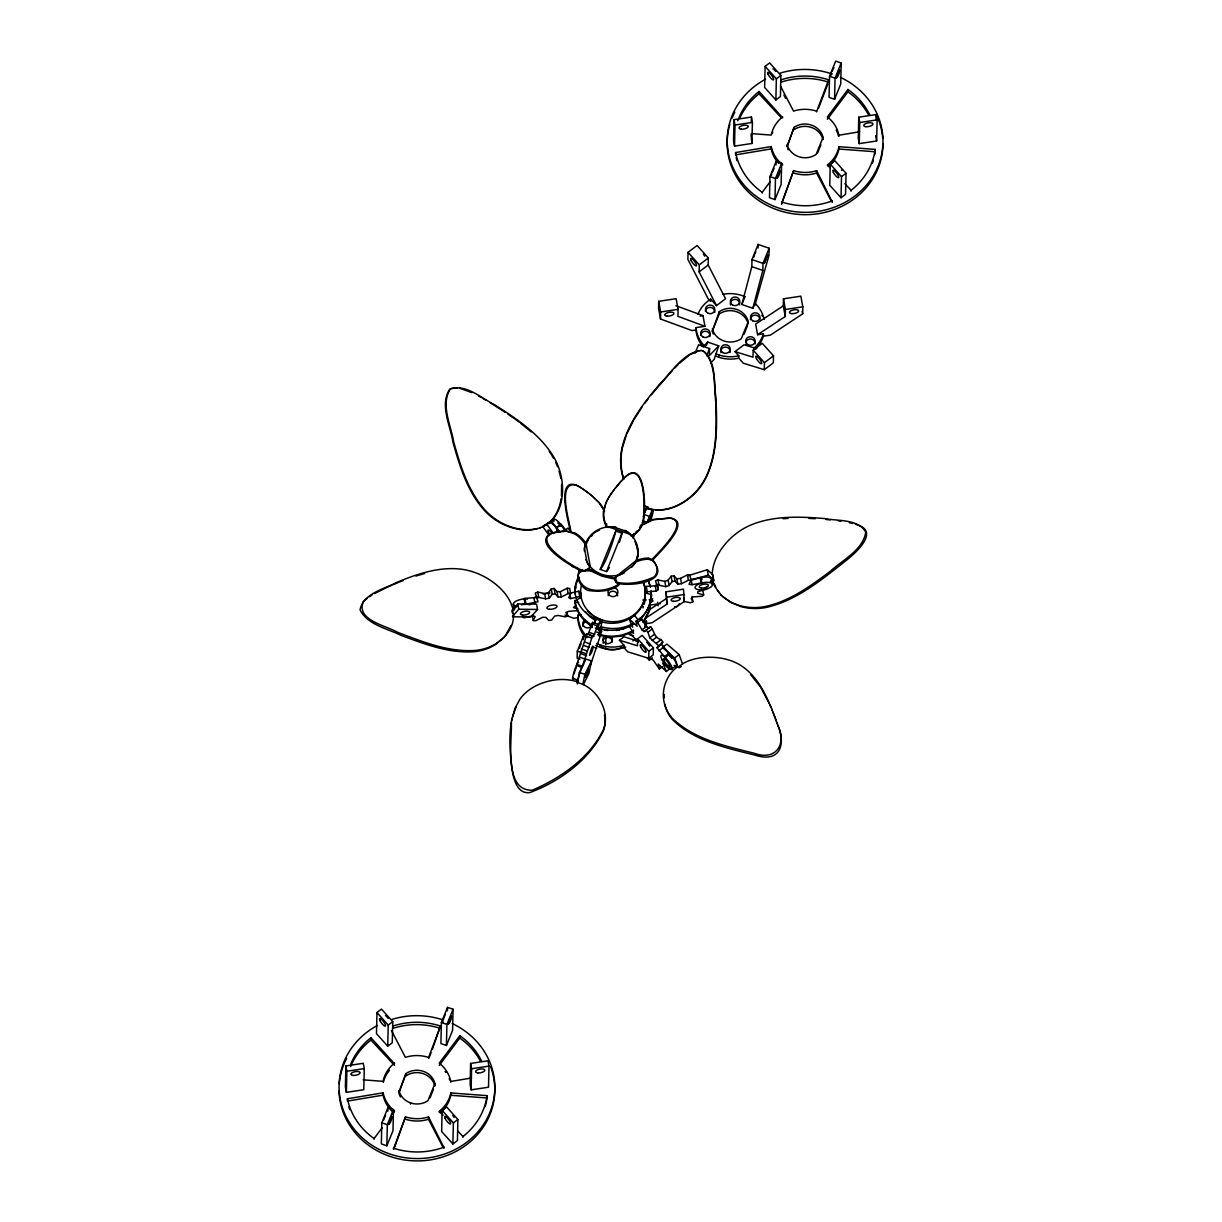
<?xml version="1.0" encoding="UTF-8"?>
<svg xmlns="http://www.w3.org/2000/svg" width="1222" height="1222" viewBox="0 0 1222 1222"><rect width="100%" height="100%" fill="white"/><g stroke="black" fill="none" stroke-linecap="round" stroke-linejoin="round"><path stroke-width="1.5" d="M637.884 554.162L637.915 552.588M664.05 697.854L664.111 694.554M345.872 1065.935L345.398 1087.03L346.376 1092.361L363.774 1089.718L364.263 1068.608L363.27 1063.293L345.872 1065.935L346.865 1071.251L346.376 1092.361M347.415 1100.38L347.445 1098.777L383.112 1092.804A34.43 31.573 1.3 0 0 394.66 1111.103L392.369 1114.143M350.638 1066.623A70.708 64.842 1.3 0 1 370.923 1040.044L370.969 1037.707L394.553 1063.797M374.069 1139.271L374.085 1138.537A70.708 64.842 1.3 0 1 347.445 1098.777M376.972 1012.564L376.483 1033.675L387.741 1046.185L392.277 1042.748L392.751 1021.653L381.493 1009.143L376.972 1012.564L388.214 1025.075L387.741 1046.185M381.814 1122.819L381.34 1143.914L386.855 1145.808L392.995 1130.671L393.469 1109.561L387.97 1107.667L381.814 1122.819L387.328 1124.714L386.855 1145.808M393.53 1112.555A34.43 31.573 1.3 0 1 383.066 1095.141L383.112 1092.804M387.878 1111.18L387.97 1107.667M393.408 1149.215L405.505 1116.862A34.43 31.573 1.3 0 0 428.51 1116.908L444.197 1148.084M398.983 1091.872L405.964 1073.573A18.376 16.864 1.3 0 1 434.91 1083.547L434.849 1085.747M400.449 1096.944A18.376 16.864 1.3 0 1 398.952 1093.048L405.964 1073.573M394.049 1148.802L405.505 1116.862M410.531 1104.077L410.546 1102.901M428.387 1058.13L440.47 1026.052A70.708 64.842 1.3 0 0 392.659 1026.144M443.296 1147.733L428.464 1119.245L428.51 1116.908M432.374 1049.301L440.47 1026.052M439.309 1112.662L439.34 1111.195A34.43 31.573 1.3 0 0 450.811 1092.942L487.089 1095.645L487.059 1096.516M441.386 1022.478L440.913 1043.588L446.427 1045.482L452.583 1030.345L453.057 1009.235L447.542 1007.34L441.386 1022.478L446.901 1024.387L446.427 1045.482M442.12 1110.401L441.646 1131.496L452.888 1144.006L457.425 1140.584L457.899 1119.474L446.656 1106.979L442.12 1110.401L453.377 1122.911L452.888 1144.006M447.466 1010.854L447.542 1007.34M450.781 1082.188L450.796 1081.455A34.43 31.573 1.3 0 0 439.248 1063.155L459.823 1035.706A70.708 64.842 1.3 0 1 481.728 1061.338M440.363 1112.662A34.43 31.573 1.3 0 0 450.765 1095.279L450.811 1092.942M439.202 1065.508L459.762 1038.058L459.823 1035.706M462.924 1137.285L462.939 1136.552A70.708 64.842 1.3 0 0 487.089 1095.645M470.607 1063.43L470.134 1084.54L471.112 1089.856L488.51 1087.213L488.983 1066.119L488.006 1060.788L470.607 1063.43L471.585 1068.746L471.112 1089.856M587.583 637.456L583.444 636.036L577.303 651.189L577.135 658.215L579.9 659.162M581.458 614.727L578.021 615.246L577.975 617.599L573.714 618.24L564.961 615.017M583.368 639.549L583.444 636.036M601.866 629.315L599.422 635.425L609.473 637.273L622.487 635.975L633.607 631.194M600.934 647.568L600.995 645.231M601.499 628.795L601.102 632.385M587.461 610.954L594.014 616.514L601.698 620.058L601.621 623.342L599.422 622.563M605.638 648.867L605.669 647.767M605.745 644.468L605.913 636.769M619.447 640.221L623.999 645.277L623.953 647.629L627.696 651.784L648.699 658.307L653.235 654.885L653.388 647.859L642.146 635.348L637.609 638.77L637.456 645.796L619.447 640.221L623.984 636.784L638.388 641.26M642.787 621.845L646.301 621.311L646.255 623.648L652.044 622.777L684.32 601.514L683.495 589.157L666.097 591.799L666.922 604.157L645.415 618.332M651.143 519.029L649.432 518.235M648.699 658.307L648.851 651.28L637.609 638.77M704.941 326.289L677.92 316.361L678.088 309.334L676.117 298.687L658.719 301.33L658.566 308.356L660.522 319.003L692.049 330.582L695.929 329.986L695.99 327.649L704.941 326.289L702.986 315.643L675.965 305.714M660.522 319.003L660.69 311.977L658.719 301.33M666.922 604.157L666.097 591.799M697.915 314.329A34.43 31.573 1.3 0 1 707.905 301.116L710.685 299.161L716.489 305.607L725.547 298.748L708.195 265.021L708.348 257.995L697.105 245.485L688.032 252.328L687.879 259.37L708.134 298.718L710.639 301.498M716.489 305.607L699.121 271.88L699.29 264.838L688.032 252.328M695.119 353.189L698.541 344.772L709.57 348.575L709.402 355.602L718.75 345.872L707.721 342.068L703.047 346.941A34.43 31.573 1.3 0 1 696.403 333.194L695.929 329.986M710.639 301.208L710.685 299.161M713.312 334.034A18.376 16.864 1.3 0 1 712.289 331.101L719.3 311.641A18.376 16.864 1.3 0 1 748.231 321.6L748.185 323.952A18.376 16.864 1.3 0 0 719.239 313.978L719.3 311.641M710.532 363.178L714.152 359.39L718.75 345.872M756.693 348.667L744.091 344.757L735.033 351.615L753.027 357.191L753.195 350.164L762.253 343.321L773.495 355.816L773.343 362.858L764.285 369.701L743.282 363.178L738.745 358.153A34.43 31.573 1.3 0 1 718.78 357.252L718.842 354.915L715.588 353.677M734.025 119.695L733.536 140.805L734.529 146.121L751.927 143.478L752.401 122.383L751.423 117.052L734.025 119.695L735.002 125.026L734.529 146.121M782.798 164.863A34.43 31.573 1.3 0 1 771.265 146.564L735.598 152.536L735.537 154.889L771.204 148.901A34.43 31.573 1.3 0 0 778.643 163.412M738.745 358.153L738.806 355.801L735.033 351.615M751.026 134.649L751.927 143.478M751.301 122.337L751.423 117.052M764.132 319.507A34.43 31.573 1.3 0 0 754.921 303.209L752.859 308.295L741.83 304.492L751.805 266.625L751.973 259.583L758.114 244.446L769.142 248.234L768.989 255.276L754.86 305.561M739.982 117.602A70.708 64.842 1.3 0 1 759.061 93.819L759.106 91.467L782.691 117.862M758.037 247.959L758.114 244.446M762.223 193.045L762.238 192.312A70.708 64.842 1.3 0 1 735.598 152.536M765.109 66.324L764.636 87.434L775.878 99.944L780.415 96.523L780.889 75.413L769.646 62.902L765.109 66.324L776.352 78.834L775.878 99.944M752.859 308.295L762.833 270.413L763.002 263.387L769.142 248.234M763.383 336.172L763.429 333.835L757.594 334.721L755.639 324.074L783.302 305.851L783.455 298.825L800.853 296.182L802.823 306.829L802.655 313.871L770.395 335.118L763.383 336.172A34.43 31.573 1.3 0 1 755.333 349.217M764.285 369.701L764.437 362.674L753.195 350.164M769.952 176.579L769.478 197.689L774.992 199.583L781.133 184.43L781.622 163.336L776.107 161.426L769.952 176.579L775.466 178.473L774.992 199.583M771.204 148.901L771.265 146.564M776.031 164.955L776.107 161.426M781.545 203.432L793.643 170.622A34.43 31.573 1.3 0 0 816.663 170.668L832.335 202.287M787.121 146.075L794.101 127.348A18.376 16.864 1.3 0 1 823.048 137.322L823.032 138.055M757.594 334.721L785.257 316.498L785.425 309.471L783.455 298.825M787.09 146.808L794.101 127.348M781.53 204.303L793.643 170.622M816.525 111.889L828.623 79.827A70.708 64.842 1.3 0 0 780.797 79.904M831.434 201.493L816.602 173.02L816.663 170.668M823.017 138.483L822.986 139.659A18.376 16.864 1.3 0 0 794.04 129.685M828.623 79.827L828.562 82.164A70.708 64.842 1.3 0 0 780.751 82.256M827.462 165.688L827.493 164.955A34.43 31.573 1.3 0 0 838.964 146.701L875.227 149.405L875.166 151.757A70.708 64.842 1.3 0 1 874.692 154.644M829.539 76.253L829.051 97.348L834.565 99.257L840.721 84.104L841.194 62.994L835.68 61.1L829.539 76.253L835.054 78.147L834.565 99.257M830.257 164.16L829.784 185.27L841.026 197.765L845.563 194.344L846.036 173.249L834.794 160.739L830.257 164.16L841.515 176.671L841.026 197.765M838.918 136.253L838.934 135.23A34.43 31.573 1.3 0 0 827.401 116.915L847.961 89.481A70.708 64.842 1.3 0 1 869.865 115.112M828.516 166.421A34.43 31.573 1.3 0 0 838.903 149.038L838.964 146.701M827.34 119.267L847.915 91.818L847.961 89.481M851.062 191.197L851.077 190.311A70.708 64.842 1.3 0 0 875.227 149.405M858.745 117.19L858.272 138.3L859.249 143.616L876.648 140.988L877.136 119.878L876.143 114.562L858.745 117.19L859.738 122.521L859.249 143.616M876.037 119.832L876.143 114.562M580.618 592.242L581.015 597.864M645.124 600.873L645.094 597.879M637.853 554.88L637.899 553.291M713.236 575.409L712.197 574.477C712.625 561.02 720.155 548.831 729.412 539.498A62.719 55.143 -48.7 0 1 738.775 531.692A61.971 54.486 -48.7 0 1 749.957 525.384C773.511 515.333 799.83 516.601 824.804 518.571C838.17 521.244 857.981 518.693 865.772 532.166C862.747 550.389 842.661 559.813 830.135 571.422C810.354 586.163 789.549 601.423 764.941 606.57A62.001 54.516 -48.7 0 1 756.189 607.548A62.704 55.127 -48.7 0 1 739.753 605.638L732.421 602.95L723.088 597.069M513.622 615.537L512.522 616.789L530.928 616.973L537.543 609.457L536.565 604.142L517.792 603.943L512.278 610.206C516.005 620.043 510.277 631.163 503.052 638.388M637.869 554.009L637.731 556.316M645.17 598.337L644.926 600.582L644.804 598.215M561.494 495.888L561.616 484.386M637.823 554.712L637.059 560.318M640.282 619.08C647.813 611.871 652.059 601.255 651.036 590.822M442.761 1022.279L442.944 1021.149M574.783 593.632L574.783 590.455A38.233 35.071 1.3 0 1 577.227 579.503C579.61 576.753 576.585 572.706 580.328 570.75M511.361 722.339C512.171 740.547 503.357 791.199 532.303 790.206C561.127 777.803 590.776 757.365 604.096 728.052A61.971 44.099 11.3 0 0 605.409 718.857A62.719 44.634 11.3 0 0 604.187 709.997C600.567 697.227 590.211 685.42 577.349 682.563L577.655 681.922C564.32 677.523 549.426 679.371 536.87 685.343A62.704 44.618 11.3 0 0 524.666 693.714A62.001 44.129 11.3 0 0 519.992 699.076L514.981 708.363L511.575 720.751M632.706 627.268L629.009 618.775L634.508 615.384L637.976 619.707M637.67 556.163L636.906 560.165M707.996 356.167L707.859 355.22L707.141 356.259M591.845 627.604L592.578 622.38L598.093 624.274L597.359 629.513L598.047 628.994C602.568 606.158 603.408 633.76 596.947 628.627M603.439 511.667L605.807 503.556M603.805 511.102L605.119 505.419M651.54 596.351L651.784 594.824L645.766 592.976L644.788 587.66L646.255 586.423L655.221 585.796L657.268 584.253M561.127 498.637C559.707 508.169 555.475 517.7 547.7 523.703A30.84 29.71 66.4 0 1 542.828 526.651L549.304 535.542M511.987 718.719C508.489 735.827 509.91 753.485 512.323 770.624C513.698 779.865 517.67 794.208 529.691 792.604C559.783 781.561 589.829 759.626 603.699 730.084A61.971 44.099 11.3 0 0 605.012 720.888A62.719 44.634 11.3 0 0 604.447 714.946M592.639 635.501L581.962 667.441L576.448 665.532L587.125 633.607L593.587 636.494L598.093 624.274M633.072 537.543L633.638 534.518M577.258 683.953L579.365 672.436L585.964 659.07L591.479 660.965L589.05 673.123L583.398 684.595M582.863 684.457L584.88 674.33L591.479 660.965M644.681 602.064L644.162 604.264M574.126 673.826L574.92 670.939M648.699 521.107L651.738 513.591L649.554 521.259M831.021 75.26L831.525 73.274M600.705 629.574L598.856 635.852L600.934 633.332L598.184 632.37M585.674 544.218L585.918 543.148A28.274 14.374 65 0 0 575.165 533.082L564.488 530.608L552.68 533.082M771.51 175.25L771.708 174.471M636.204 560.486L636.204 560.486A28.274 9.333 -31.7 0 1 648.164 558.225M635.959 561.463L636.173 560.547L616.423 576.265M594.885 623.128L596.214 618.286L601.728 620.18M575.669 588.683L576.142 587.064M753.76 257.307L754.631 254.65M512.385 717.207L516.005 707.156M443.265 1019.958L444.136 1017.315M587.125 633.607L588.072 634.6L592.578 622.38M579.243 648.408L579.824 646.621M383.815 1119.841L384.243 1118.497M597.65 634.661L600.399 635.608L590.012 666.341M772.228 172.714L772.839 171.019M644.865 511.881L646.698 506.58L648.515 508.413A30.84 30.565 -67 0 1 646.805 507.772M575.226 670.068L576.127 667.838M832.121 71.502L832.717 69.96M593.8 623.663L596.214 618.286M647.385 521.687L649.554 516.417L644.727 514.752M642.069 524.986C645.873 515.608 646.392 457.334 624.916 477.405M642.436 524.406C646.835 512.828 646.056 452.4 622.563 479.772M643.459 606.418L642.909 607.823M626.183 435.536L622.395 447.832A61.971 61.436 -67 0 0 621.005 460.801A62.719 62.185 -67 0 0 622.151 472.96L623.77 479.36M384.548 1117.641L385.602 1115.228M429.029 1057.992L431.03 1052.784M818.511 108.284L827.89 83.906M511.04 625.496L505.144 636.036M580.114 645.812L581.03 643.734M609.381 567.42A26.853 3.529 -71 0 1 606.448 571.56L600.231 569.421L615.796 531.066L622.013 533.22A26.853 3.529 -71 0 1 619.432 542.293M606.448 571.56L622.013 533.22M387.328 1124.714L393.469 1109.561M706.347 345.459L707.721 342.068M712.289 331.101L719.239 313.978M775.466 178.473L781.622 163.336M706.835 355.297L709.57 348.575M574.92 591.998L575.073 593.189A36.553 33.529 1.3 0 0 584.223 611.26C588.79 615.445 596.168 620.852 601.698 619.814M446.901 1024.387L453.057 1009.235M741.83 304.492L744.992 296.686M835.054 78.147L841.194 62.994M434.91 1083.547L427.96 1100.671A18.376 16.864 1.3 0 1 399.014 1090.696M429.991 1097.875L433.459 1089.321M748.231 321.6L741.28 338.723A18.376 16.864 1.3 0 1 712.35 328.749M823.048 137.322L816.097 154.446A18.376 16.864 1.3 0 1 787.151 144.471M744.015 334.217L747.497 325.663M817.426 153.361L820.909 144.792M772.991 170.652L774.137 168.346M755.074 253.473L755.822 251.9M605.44 504.121L606.586 501.707M444.579 1016.2L445.45 1014.428M626.764 434.009L633.47 420.444L641.871 407.323M606.234 502.288L608.449 498.072M566.993 612.344L567.65 615.903L565.114 616.866L558.317 615.445L554.635 616.087L551.657 620.043L548.754 620.486L545.944 617.4L542.66 617.232L535.755 620.73L533.25 620.532L535.175 616.621L533.174 615.674L524.177 617.782L522.756 616.988M537.023 596.428L533.938 597.711L524.971 598.337L524.192 598.979L525.17 604.294L538.016 601.743L535.267 593.067L537.802 592.105L544.6 593.525L548.281 592.884L551.259 588.928L554.162 588.485L556.988 591.57L560.256 591.738L567.176 588.24L569.666 588.439L570.643 593.77L568.734 597.68L570.72 598.612L579.717 596.504L581.153 597.298L574.997 600.995L575.18 602.461L578.648 602.4M618.576 585.307C610.557 591.677 597.925 591.937 587.981 590.44C581.871 587.95 574.401 577.67 579.946 572.003M618.958 584.07C607.471 591.922 582.298 595.251 578.464 576.708M833.175 68.967L834 67.745M607.12 500.455L609.503 496.3M585.918 543.148L590.363 567.207A28.274 14.374 65 0 1 582.023 570.292C573.668 566.932 535.939 544.325 549.915 534.045M662.782 641.993L661.514 644.3L669.793 654.121L665.257 657.543L656.978 647.721L662.782 641.993L661.178 639.595C654.274 638.205 654.305 631.01 650.639 626.718L648.683 628.139L646.545 626.443L640.527 617.843L635.99 621.265L637.09 626.214L629.009 618.775M363.087 602.064C356.213 620.226 386.137 625.588 397.547 632.293C422.644 641.764 448.81 652.563 476.183 650.364A61.971 51.049 41.3 0 0 487.288 647.828A62.719 51.675 41.3 0 0 496.575 643.307L501.845 639.35M609.136 496.88L611.779 492.833M610.252 495.124L612.97 491.152M612.619 491.733L614.208 489.503M762.238 192.312L770.227 181.635M374.085 1138.537L382.089 1127.875M644.926 403.077L648.057 398.907M536.259 598.398L538.78 597.436L545.577 598.841L549.258 598.2L552.237 594.243L555.139 593.816L557.965 596.886L561.234 597.054L568.154 593.556L570.643 593.77M645.766 592.976L647.248 591.738L656.214 591.127L658.261 589.569L655.511 580.893L658.047 579.931L664.844 581.351L668.144 580.175L671.122 576.219L674.025 575.776L676.851 578.861L677.828 584.177L681.509 583.704L688.429 580.206L690.919 580.419L708.286 575.058L713.541 579.686L712.64 579.976L714.687 586.346L721.56 595.603M656.504 586.224L659.025 585.246L665.822 586.667L669.137 585.506L672.115 581.55L675.018 581.107L677.828 584.177M679.31 603.821L677.324 606.463L674.422 606.891M643.505 621.219L649.524 609.793L650.959 597.558M643.475 622.395L649.493 610.969L650.868 597.848M613.856 490.083L615.476 487.883M615.109 488.464L620.501 481.865M651.265 394.813L672.512 370.281M616.377 486.891L621.723 480.49M504.167 637.136L495.475 644.559A62.719 51.675 41.3 0 1 486.188 649.065A61.971 51.049 41.3 0 1 475.083 651.616C449.299 653.785 424.492 644.055 400.77 635.241C386.855 628.398 367.623 624.824 360.062 609.931C362.98 593.602 383.784 589.294 396.493 582.482C416.885 574.05 438.835 566.489 461.198 569.177A62.001 51.08 41.3 0 1 469.89 570.918A62.704 51.645 41.3 0 1 486.219 577.731C498.484 584.941 510.078 595.817 513.164 610.221L512.064 611.474A30.84 25.402 41.3 0 1 512.278 612.802M513.255 615.537L518.77 609.274L537.543 609.457M621.356 481.071L624.121 477.97M674.513 368.173L678.454 364.248M450.338 389.024C440.302 404.681 450.964 425.042 453.637 441.707C460.388 465.888 468.041 491.107 485.149 510.185A61.971 59.71 66.4 0 0 494.895 518.724A62.719 60.443 66.4 0 0 505.373 524.712C515.333 529.141 526.697 531.158 537.405 528.546M363.362 601.667L367.058 598.383M575.088 605.975L573.408 607.548L577.914 608.938M679.417 363.301L690.201 354.441L699.244 350.577M547.7 523.703C560.058 515.058 563.479 498.332 562.334 484.08A62.704 60.413 66.4 0 0 558.271 466.437A62.001 59.741 66.4 0 0 554.284 457.96C540.536 434.574 517.212 419.207 494.864 404.894C481.178 398.25 465.719 383.143 449.604 389.344C439.584 405.001 450.246 425.363 452.919 442.013C459.671 466.208 467.308 491.412 484.431 510.49A61.971 59.71 66.4 0 0 494.177 519.029A62.719 60.443 66.4 0 0 504.655 525.032C515.791 529.951 528.927 532.028 540.552 527.598M702.681 589.707L703.673 595.022L702.192 596.26L693.225 596.886L691.178 598.429L692.935 601.789L690.415 602.752L683.602 601.331M640.359 525.414L651.876 519.61L670.175 518.143M651.387 560.165C657.024 553.551 692.171 520.908 669.137 517.975M652.456 560.409C672.68 582.344 630.308 586.682 617.11 583.276A28.075 9.257 -31.7 0 1 616.713 576.402L618.592 575.547A21.492 7.088 -31.7 0 0 621.799 573.928L633.286 565.236A22.561 7.439 -31.7 0 0 635.791 561.983A28.075 9.257 -31.7 0 1 648.821 559.34L652.456 560.409C658.032 553.535 693.057 521.489 670.298 518.052M776.352 78.834L780.889 75.413M699.29 264.838L708.348 257.995M699.121 271.88L708.195 265.021M841.515 176.671L846.036 173.249M542.828 526.651L551.443 521.03L559.157 531.585M543.316 526.025L551.443 521.03M553.703 520.083L549.182 523.505A8.829 2.291 52.9 0 1 550.48 522.695M764.437 362.674L773.495 355.816M561.249 524.421L556.209 527.843L561.249 524.421L565.878 530.195M563.418 531.494L567.94 528.072L571.331 532.257M629.972 618.806L634.508 615.384M635.99 621.265L637.624 622.487L642.161 619.065M637.624 622.487L642.008 629.88L646.545 626.443M642.008 629.88L644.147 631.56L650.639 626.718M658.246 645.415L649.768 637.823L647.981 632.217L652.502 628.795M649.768 637.823L654.305 634.401M652.151 640.542L656.672 637.12M656.642 643.016L661.178 639.595M648.851 651.28L653.388 647.859M656.978 647.721L661.514 644.3M658.948 650.761L663.485 647.324M647.385 658.016L649.264 660.094L652.288 657.818M664.783 656.474L669.305 653.052M649.264 660.094L651.219 658.658L653.358 660.354L659.376 668.969L662.4 666.693M674.62 657.986L679.157 654.564L666.891 644.055L662.37 647.492L674.62 657.986L677.981 667.304L682.518 663.882L679.157 654.564M670.298 666.357L668.312 668.052L662.66 662.966L666.357 671.458L670.893 668.022M672.146 668.694L676.667 665.272M388.214 1025.075L392.751 1021.653M453.377 1122.911L457.899 1119.474M644.147 631.56L646.102 630.14L647.981 632.217M649.035 609.961L665.944 598.841M369.35 596.748L371.9 595.114M633.76 624.167C622.915 630.949 608.846 632.202 596.978 627.451M633.638 630.033C623.571 636.326 610.74 637.869 599.437 634.249M650.028 602.797L653.098 600.949L651.463 599.865M374.68 593.48L386.671 587.507M676.851 578.861L680.517 578.388L687.436 574.89L689.941 575.088L690.919 580.419L688.994 584.33L692.064 584.666L701.81 582.986L700.817 577.655L691.072 579.35L692.064 584.666M575.898 679.524L578.174 680.715M550.786 533.663C531.585 543.271 572.583 567.115 580.985 570.827M387.863 586.972L391.559 585.353M392.842 584.803L398.021 582.65M539.834 527.904L543.546 526.346M615.72 575.944L615.827 575.913A28.274 9.333 -31.7 0 0 616.484 582.161C628.673 585.063 642.726 582.161 654.06 576.967C660.094 571.804 656.183 559.004 648.195 558.21M549.732 534.151L552.695 532.929M399.334 582.115L403.367 580.511M603.485 511.682A28.274 24.409 32.1 0 0 606.769 527.415L608.357 526.835L630.644 534.518L631.682 535.984A28.274 24.409 32.1 0 0 642.039 524.971M550.664 533.77L554.803 532.273M624.045 628.612L622.548 629.131M688.383 575.638L707.294 569.742L712.563 574.371L713.541 579.686M710.089 582.023L713.694 580.893A30.84 27.113 -48.7 0 1 713.251 576.112M415.923 576.036L424.614 573.515M451.162 388.443L457.303 387.832M554.864 532.471L566.046 531.173L574.096 533.525M569.742 593.296L578.739 591.188L580.16 591.983L581.153 597.298M649.188 599.697L652.792 598.841M650.18 605.012L660.43 603.683M619.478 629.956L616.331 630.491M838.934 135.23L859.585 131.762M450.796 1081.455L471.448 1078.003M347.399 1101.114L383.066 1095.141M735.002 125.026L752.401 122.383M859.738 122.521L877.136 119.878M660.69 311.977L678.088 309.334M700.069 316.086L702.986 315.643M785.425 309.471L802.823 306.829M543.103 594.045L550.068 592.991M667.075 597.13L684.473 594.488M346.865 1071.251L364.263 1068.608M471.585 1068.746L488.983 1066.119M783.195 518.739L788.053 518.403M577.96 610.649L568.994 611.26L565.893 612.543L567.65 615.903M701.184 350.531C683.235 352.73 672.65 371.228 660.644 382.96C644.437 402.13 627.879 422.705 622.044 447.695A61.971 61.436 -67 0 0 620.639 460.648M642.803 600.017L646.27 599.956M668.938 518.097L652.915 519.793L641.397 525.582A28.075 17.566 -80.5 0 0 639.534 527.446M512.278 610.206L513.164 610.221M666.357 671.458L658.276 664.02L659.376 668.969M655.313 509.788C667.609 510.796 679.631 505.572 689.101 498.026A62.704 62.154 -67 0 0 701.428 484.752A62.001 61.467 -67 0 0 706.148 476.672C716.993 453.423 716.688 427.043 715.771 401.946C713.694 385.297 716.428 364.813 704.284 351.569M808.964 518.388L815.242 518.708M751.286 133.595L771.235 135.092A34.43 31.573 1.3 0 1 782.706 116.838M838.903 149.038L875.166 151.757M363.148 1079.836L383.097 1081.317A34.43 31.573 1.3 0 1 394.569 1063.064M450.765 1095.279L487.028 1097.982A70.708 64.842 1.3 0 1 485.165 1106.643M825.843 519.487L830.196 519.9M615.399 578.25L602.202 575.363L590.913 569.956M608.021 630.567L604.111 629.91M838.445 520.832L841.011 521.214M651.677 509.238C665.135 512.232 679.004 506.488 689.468 498.179A62.704 62.154 -67 0 0 701.779 484.905A62.001 61.467 -67 0 0 706.499 476.809C717.986 452.033 717.054 423.897 715.893 397.226C713.465 382.028 716.764 360.719 702.635 350.76M700.832 350.378L702.986 350.913M849.366 522.711L852.544 523.474M459.808 388.26L471.768 392.613M648.149 508.26L652.029 509.391M703.673 595.022L697.64 593.174L697.884 591.662L706.622 589.157L706.316 587.293M718.78 357.252L715.527 356.014M751.973 259.583L763.002 263.387M751.805 266.625L762.833 270.413M643.933 505.633L648.47 507.329M647.767 508.566L648.806 508.917M649.493 509.162L653.281 510.46M643.016 520.801L645.766 521.748L644.895 523.337L642.13 522.39M595.725 618.531L601.239 620.425M591.692 623.968L597.207 625.878M596.748 627.298L599.513 628.261M595.282 628.047L599.544 629.559M596.718 632.125L599.467 633.072M589.218 632.4L594.732 634.31M589.447 635.073L593.587 636.494M586.102 636.127L591.616 638.037M585.002 642.176L590.516 644.07M593.953 647.263L596.703 648.21M583.704 645.46L589.203 647.355M581.321 648.974L586.835 650.868M580.435 651.738L585.934 653.648M577.303 651.189L581.443 652.609M581 653.77L586.514 655.679M579.885 657.268L585.399 659.177M576.723 664.356L582.237 666.25M579.365 672.436L584.88 674.33M572.568 678.332L578.082 680.226M575.455 484.859C556.896 482.018 569.483 521.366 570.75 530.806M855.461 524.314C881.047 530.608 855.797 552.909 845.807 560.761C821.642 579.778 796.698 600.628 765.995 607.502A62.001 54.516 -48.7 0 1 757.243 608.48A62.704 55.127 -48.7 0 1 740.807 606.555L730.114 602.156L720.506 594.671M631.01 632.232L633.668 633.302L629.269 626.321M744.794 296.61L741.739 295.449A34.43 31.573 1.3 0 0 722.996 294.303M575.913 484.935L579.06 486.616M577.807 485.944C555.063 474.701 568.551 523.535 570.796 532.212M478.734 396.127L481.193 397.501M595.588 620.761L589.737 616.621L585.338 611.657M482.43 398.173L486.234 400.373M592.044 625.084C582.97 619.997 576.112 610.756 574.875 600.323M592.013 626.26C582.955 621.173 576.081 611.932 574.844 601.499M578.388 486.203L580.358 487.379M490.144 402.725L505.175 412.318M579.671 486.967L581.703 488.22M591.494 571.239L602.186 576.234L614.376 579.014A28.075 7.607 16.9 0 1 616.636 580.908M581.015 487.807L583.077 489.136M507.985 414.197L513.591 418.092M582.39 488.724L584.483 490.114M583.795 489.686L585.903 491.137M514.981 419.085L519.151 422.14M585.231 490.709L587.37 492.206M586.682 491.794L588.836 493.321M520.526 423.194L531.219 431.916M588.164 492.909L590.333 494.482M589.646 494.055L591.815 495.674M591.127 495.261L593.296 496.911M682.518 663.882C692.996 657.451 707.935 656.107 720.598 658.093A62.719 46.375 -19.8 0 1 731.153 660.797A61.971 45.825 -19.8 0 1 740.99 665.562C755.746 675.124 764.529 691.224 770.883 707.141M677.981 667.304L677.4 666.8C667.472 674.193 662.064 687.024 663.622 699.29A62.704 46.36 -19.8 0 0 667.808 712.029A62.001 45.84 -19.8 0 0 671.856 717.788C693.699 739.386 725.501 746.062 754.341 753.287C775.726 761.199 787.228 744.244 777.589 725.272M674.177 665.333L676.774 667.548M712.64 579.976L713.694 580.893M592.609 496.499L598.887 502.303M594.06 497.782L600.17 503.77L604.447 510.093M630.598 633.76L638.388 642.512M750.598 674.59L760.237 686.565L769.371 703.643M827.493 164.955L829.967 167.628M844.876 183.636L851.077 190.311M759.061 93.819L781.408 117.847M439.34 1111.195L443.067 1115.197M457.975 1131.205L462.939 1136.552M370.923 1040.044L394.507 1065.416M571.3 564.946L573.179 567.023M556.713 527.843L560.195 532.166M599.483 503.357L604.569 511.376M547.838 522.588L548.418 523.383M546.921 524.452L553.52 533.495M717.329 590.226L719.284 593.006M549.258 451.544L551.091 454.202M634.921 541.621L637.197 546.616L637.869 552.069M551.916 455.562L553.566 458.281M577.517 568.154L580.144 572.583M780.446 85.983L793.536 111.11A34.43 31.573 1.3 0 1 816.54 111.156M783.882 95.026L785.639 98.386M391.437 1030.543L405.399 1057.351A34.43 31.573 1.3 0 1 428.403 1057.397M590.913 570.552L590.532 569.712A28.274 7.668 16.9 0 0 585.735 569.589M648.088 579.702L650.532 587.324M636.25 544.875L636.998 546.876M770.211 705.277L772.319 710.624M771.647 708.76L773.679 714.06M714.519 584.147L715.741 587.263M773.007 712.197L774.962 717.436M774.29 715.573L776.153 720.751M775.481 718.887L777.268 723.989M776.596 722.126C786.311 742.258 781.958 763.628 755.013 755.15C726.173 747.925 694.371 741.235 672.528 719.651A62.001 45.84 -19.8 0 1 668.48 713.892A62.704 46.36 -19.8 0 1 664.86 704.437M623.419 479.207L621.799 472.807A62.719 62.185 -67 0 1 620.639 460.648M637.334 548.113L637.762 550.725M875.67 135.657L876.648 140.988M802.167 311.198L802.655 313.871M783.302 305.851L785.257 316.498M711.51 579.442L712.487 584.773A8.829 3.452 -10.5 0 1 699.381 589.798A8.829 3.452 -10.5 0 1 699.519 583.704A8.829 3.452 -10.5 0 1 712.487 584.773M707.294 569.742L708.286 575.058M700.084 577.242L701.061 582.573M691.957 596.458L692.935 601.789M687.436 574.89L688.429 580.206M680.517 578.388L681.509 583.704M683.663 597.97L684.32 601.514M674.025 575.776L675.018 581.107M671.122 576.219L672.115 581.55M668.144 580.175L669.137 585.506M664.844 581.351L665.822 586.667M658.047 579.931L659.025 585.246M657.604 586.025L658.261 589.569M655.221 585.796L656.214 591.127M657.528 602.263L658.184 605.807M646.255 586.423L647.248 591.738M578.739 591.188L579.717 596.504M570.063 595.068L570.72 598.612M567.176 588.24L568.154 593.556M560.256 591.738L561.234 597.054M556.988 591.57L557.965 596.886M554.162 588.485L555.139 593.816M551.259 588.928L552.237 594.243M548.281 592.884L549.258 598.2M544.6 593.525L545.577 598.841M537.802 592.105L538.78 597.436M533.938 597.711L534.915 603.026M532.273 615.201L533.25 620.532M524.971 598.337L525.949 603.653M517.792 603.943L518.77 609.274M513.347 604.019L514.34 609.35M695.99 327.649L696.448 330.856A34.43 31.573 1.3 0 0 704.804 346.3M637.853 550.526L637.899 552.772M637.915 551.901L637.899 553.459M703.383 254.207A4.705 1.222 52.9 0 1 704.697 256.131M763.429 333.835A34.43 31.573 1.3 0 1 753.607 348.484M738.806 355.801A34.43 31.573 1.3 0 1 718.842 354.915M761.886 315.23A34.43 31.573 1.3 0 1 762.375 316.315M720.965 352.623A4.705 4.323 1.3 0 1 725.41 347.063A4.705 4.323 1.3 0 1 729.992 352.562M745.726 342.771A4.705 4.323 1.3 0 1 750.98 339.044A4.705 4.323 1.3 0 1 755.059 343.886M746.245 345.337A4.705 4.323 1.3 0 1 746.046 344.955M750.476 319.721A4.705 4.323 1.3 0 1 755.104 315.154A4.705 4.323 1.3 0 1 759.87 319.629M730.512 304.904A4.705 4.323 1.3 0 1 734.957 299.344A4.705 4.323 1.3 0 1 739.539 304.843M705.415 311.167A4.705 4.323 1.3 0 1 710.669 307.44A4.705 4.323 1.3 0 1 714.748 312.282M700.603 335.408A4.705 4.323 1.3 0 1 705.934 331.315A4.705 4.323 1.3 0 1 709.875 336.615M646.621 621.234A34.43 31.573 1.3 0 1 645.613 626.244M636.891 640.099A34.43 31.573 1.3 0 1 635.852 641.031M625.725 647.003A34.43 31.573 1.3 0 1 595.771 645.43M585.078 636.952A34.43 31.573 1.3 0 1 578.082 615.14M647.034 642.512A4.705 1.222 52.9 0 1 649.707 645.919M646.301 621.311A34.43 31.573 1.3 0 1 644.773 626.443M635.914 638.678A34.43 31.573 1.3 0 1 632.935 640.939M623.999 645.277A34.43 31.573 1.3 0 1 596.535 643.444M587.018 636.693A34.43 31.573 1.3 0 1 578.021 615.246M603.271 643.352A4.705 4.323 1.3 0 1 602.996 642.528M602.981 640.908A4.705 4.323 1.3 0 1 608.25 637.426A4.705 4.323 1.3 0 1 612.298 642.115M611.794 637.304A4.705 4.323 1.3 0 1 610.206 643.001A4.705 4.323 1.3 0 1 603.897 641.917A4.705 4.323 1.3 0 1 604.615 636.066M633.47 635.547A4.705 4.323 1.3 0 1 628.688 633.683M592.028 626.932A4.705 4.323 1.3 0 1 591.891 627.36M582.757 626.153A4.705 4.323 1.3 0 1 587.156 621.586M591.952 625.007A4.705 4.323 1.3 0 1 584.681 626.993A4.705 4.323 1.3 0 1 584.773 620.043M772.884 68.906A4.705 1.222 52.9 0 1 773.098 68.997M774.122 69.715A4.705 1.222 52.9 0 1 775.771 71.441M841.484 169.995A4.705 1.222 52.9 0 1 841.759 170.377M840.308 77.307A77.903 71.441 1.3 0 1 866.688 184.843A77.903 71.441 1.3 0 1 746.673 187.928A77.903 71.441 1.3 0 1 765.522 79.216M780.155 73.121A77.903 71.441 1.3 0 1 832.243 74.023M882.941 143.768A77.903 71.441 1.3 0 1 794.59 213.987A77.903 71.441 1.3 0 1 729.885 124.186M732.039 118.076A77.903 71.441 1.3 0 1 734.773 112.18M876.678 115.433A77.903 71.441 1.3 0 1 882.742 138.437M788.114 149.756A18.376 16.864 1.3 0 1 787.716 148.779M832.365 200.82A70.708 64.842 1.3 0 1 781.576 201.966M737.767 120.871A70.708 64.842 1.3 0 1 759.106 91.467M816.602 173.02A34.43 31.573 1.3 0 1 793.597 172.974M772.243 133.565A34.43 31.573 1.3 0 1 772.716 132.281M836.199 129.929A34.43 31.573 1.3 0 1 838.582 136.268M873.302 160.403A70.708 64.842 1.3 0 1 872.386 163.259M737.003 160.601A70.708 64.842 1.3 0 1 736.194 157.745M847.915 91.818A70.708 64.842 1.3 0 1 868.43 114.731M385.434 1015.513A4.705 1.222 52.9 0 1 388.184 1018.4M452.782 1115.503A4.705 1.222 52.9 0 1 454.126 1117.397M452.171 1023.532A77.903 71.441 1.3 0 1 478.55 1131.083A77.903 71.441 1.3 0 1 358.52 1134.153A77.903 71.441 1.3 0 1 377.384 1025.457M392.002 1019.362A77.903 71.441 1.3 0 1 442.456 1019.713M490.694 1066.852A77.903 71.441 1.3 0 1 430.358 1159.892A77.903 71.441 1.3 0 1 339.029 1090.696M339.242 1083.685A77.903 71.441 1.3 0 1 346.62 1058.405M405.903 1075.925A18.376 16.864 1.3 0 1 434.849 1085.9M444.212 1147.061A70.708 64.842 1.3 0 1 393.438 1148.191M350.683 1064.286A70.708 64.842 1.3 0 1 370.969 1037.707M428.464 1119.245A34.43 31.573 1.3 0 1 405.46 1119.199M383.326 1082.371A34.43 31.573 1.3 0 1 389.513 1070.243M445.098 1071.45A34.43 31.573 1.3 0 1 445.908 1072.58M449.192 1078.659A34.43 31.573 1.3 0 1 449.681 1079.927M349.798 1109.668A70.708 64.842 1.3 0 1 348.85 1106.842M392.613 1028.481A70.708 64.842 1.3 0 1 440.424 1028.405M459.762 1038.058A70.708 64.842 1.3 0 1 480.292 1060.956M608.189 595.649A4.705 4.323 1.3 0 1 613.032 591.249A4.705 4.323 1.3 0 1 617.584 595.924M622.074 647.248A18.376 16.864 1.3 0 1 600.063 645.827M651.234 592.869A38.371 34.201 1.6 0 1 639.931 618.729M632.66 623.739A38.371 34.201 1.6 0 1 600.644 626.642M574.752 590.44A38.371 34.201 1.6 0 1 579.457 577.364M648.47 581.672A38.371 34.201 1.6 0 1 650.257 586.728M601.896 631.698A32.352 29.664 1.3 0 1 598.765 630.491M591.066 625.756A32.352 29.664 1.3 0 1 588.775 623.648M643.627 582.665A32.352 29.664 1.3 0 1 613.948 621.708A32.352 29.664 1.3 0 1 581.764 584.147M643.444 583.154A32.52 29.465 -8 0 1 635.868 614.009A32.52 29.465 -8 0 1 602.171 621.922M613.994 587.568A4.995 4.583 1.3 0 1 617.522 593.968A4.995 4.583 1.3 0 1 609.946 595.679A4.995 4.583 1.3 0 1 609.778 588.515M624.931 530.287A26.823 24.593 1.3 0 1 631.667 567.207M624.442 572.721A26.823 24.593 1.3 0 1 585.857 559.508M584.299 550.969A26.823 24.593 1.3 0 1 616.056 527.156M609.06 527.507A22.592 19.491 32.1 0 1 613.108 526.774L627.085 531.616A22.546 19.46 32.1 0 1 630.995 535.908A28.075 24.226 32.1 0 0 642.375 524.375M607.273 527.079A28.075 24.226 32.1 0 1 603.882 511.117M574.111 533.586A28.075 14.282 65 0 1 585.582 544.661A22.576 11.487 65 0 0 584.467 548.418L586.957 561.921A22.546 11.472 65 0 0 589.722 567.084A28.075 14.282 65 0 1 580.969 570.75M580.374 570.766A28.274 7.668 16.9 0 1 582.42 570.017M618.454 583.429A28.075 7.607 16.9 0 1 618.515 585.292M580.022 572.033A28.075 7.607 16.9 0 1 591.143 570.995M619.05 583.474A28.274 7.668 16.9 0 1 618.912 584.055M633.103 537.986A28.075 17.566 -80.5 0 1 636.662 531.096M632.477 536.779A28.274 17.688 -80.5 0 1 634.035 533.556M586.667 543.24A24.761 19.919 -58.5 0 1 587.186 542.033M587.599 540.613A18.605 14.954 -58.5 0 1 599.33 530.241M587.919 540.857A18.605 14.954 -58.5 0 1 588.271 540.261M591.647 535.954A18.605 14.954 -58.5 0 1 592.12 535.496M606.647 523.734A28.075 22.576 -58.5 0 1 606.311 526.682M615.796 531.066A26.853 3.529 -71 0 1 600.231 569.421M559.05 471.112A62.704 60.413 66.4 0 1 560.837 478.489M555.72 462.466A62.001 59.741 66.4 0 1 557.553 466.758M550.022 534.686A4.705 1.222 52.9 0 1 548.113 530.088A4.705 1.222 52.9 0 1 552.084 533.342M556.621 529.92A4.705 1.222 52.9 0 1 557.935 532.089M700.924 579.152A4.705 1.848 -10.5 0 1 701.825 578.968M679.218 667.823A30.84 22.806 -19.8 0 1 681.357 666.448M669.06 655.038A4.705 1.222 52.9 0 1 670.725 656.672M671.611 657.818A4.705 1.222 52.9 0 1 671.886 658.2A4.705 1.222 52.9 0 0 670.267 656.306M514.401 609.824A8.829 3.452 -10.5 0 1 517.609 606.127M521.534 604.814A8.829 3.452 -10.5 0 1 529.997 604.844M515.226 605.944A8.829 3.452 -10.5 0 1 515.898 601.178A8.829 3.452 -10.5 0 1 527.446 599.116M551.794 523.398A8.829 2.291 52.9 0 1 559.019 532.028M553.917 521.351A8.829 2.291 52.9 0 1 557.079 520.557A8.829 2.291 52.9 0 1 564.121 529.737M556.728 530.409A4.705 1.222 52.9 0 1 556.957 530.806M557.721 522.955A4.705 1.222 52.9 0 1 560.745 526.208M643.322 516.585A8.829 1.161 -71 0 1 646.438 509.055A8.829 1.161 -71 0 1 647.752 508.826M647.981 521.275A8.829 1.161 -71 0 1 652.915 509.711A8.829 1.161 -71 0 1 650.761 519.915M698.159 578.525A8.829 3.452 -10.5 0 1 708.607 577.242A8.829 3.452 -10.5 0 1 710.639 581.076M701.138 579.274A4.705 1.848 -10.5 0 1 702.008 579.045M667.655 652.411A8.829 2.291 52.9 0 1 675.552 661.835A8.829 2.291 52.9 0 1 674.407 665.623M646.912 642.222A5.148 1.344 52.9 0 1 649.722 645.72M668.953 655.343A4.705 1.222 52.9 0 1 669.442 655.634M578.571 680.898A8.829 1.161 -71 0 1 579.427 674.239A8.829 1.161 -71 0 1 583.642 664.493M573.714 678.149A8.829 1.161 -71 0 1 573.928 672.253A8.829 1.161 -71 0 1 578.586 662.461M764.361 263.28L767.553 254.894L764.361 263.28M589.539 655.221C594.197 651.357 594.167 636.968 589.539 655.221M388.688 1124.515C392.69 1121.689 393.163 1107.407 388.688 1124.515M448.275 1024.173C452.262 1021.455 452.705 1007.142 448.275 1024.173M776.841 178.275C780.827 175.479 781.316 161.151 776.841 178.275M836.413 77.948C840.431 75.107 840.904 60.84 836.413 77.948M585.399 677.431C589.34 674.88 589.936 660.247 585.399 677.431M667.12 316.162A4.705 1.848 -10.5 0 0 673.948 313.382A4.705 1.848 -10.5 0 0 666.845 312.969A4.705 1.848 -10.5 0 0 667.12 316.162M691.285 260.805A4.705 1.222 52.9 0 0 696.403 265.861A4.705 1.222 52.9 0 0 693.057 259.629A4.705 1.222 52.9 0 0 691.285 260.805M791.871 313.657A4.705 1.848 -10.5 0 0 798.669 310.877A4.705 1.848 -10.5 0 0 791.566 310.464A4.705 1.848 -10.5 0 0 791.871 313.657M756.464 358.672A4.705 1.222 52.9 0 0 761.566 363.682A4.705 1.222 52.9 0 0 758.175 357.42A4.705 1.222 52.9 0 0 756.464 358.672M722.798 352.562A4.705 4.323 1.3 0 0 730.206 349.446A4.705 4.323 1.3 0 0 723.546 345.108A4.705 4.323 1.3 0 0 722.798 352.562M748.001 344.665A4.705 4.323 1.3 0 0 755.15 341.106A4.705 4.323 1.3 0 0 748.185 337.196A4.705 4.323 1.3 0 0 748.001 344.665M752.737 320.775A4.705 4.323 1.3 0 0 759.931 317.292A4.705 4.323 1.3 0 0 753.012 313.306A4.705 4.323 1.3 0 0 752.737 320.775M732.345 304.843A4.705 4.323 1.3 0 0 739.753 301.727A4.705 4.323 1.3 0 0 733.093 297.389A4.705 4.323 1.3 0 0 732.345 304.843M707.691 313.061A4.705 4.323 1.3 0 0 714.839 309.487A4.705 4.323 1.3 0 0 707.874 305.576A4.705 4.323 1.3 0 0 707.691 313.061M702.864 336.89A4.705 4.323 1.3 0 0 710.058 333.407A4.705 4.323 1.3 0 0 703.154 329.421A4.705 4.323 1.3 0 0 702.864 336.89M673.536 601.316A4.705 1.848 -10.5 0 0 680.333 598.536A4.705 1.848 -10.5 0 0 673.23 598.123A4.705 1.848 -10.5 0 0 673.536 601.316M640.878 647.293A4.705 1.222 52.9 0 0 645.98 652.304A4.705 1.222 52.9 0 0 642.589 646.026A4.705 1.222 52.9 0 0 640.878 647.293M741.265 129.196A4.705 1.848 -10.5 0 0 748.261 126.508A4.705 1.848 -10.5 0 0 741.342 125.942A4.705 1.848 -10.5 0 0 741.265 129.196M768.271 74.649A4.705 1.222 52.9 0 0 773.434 79.888A4.705 1.222 52.9 0 0 770.257 73.763A4.705 1.222 52.9 0 0 768.271 74.649M866.001 126.691A4.705 1.848 -10.5 0 0 872.997 124.018A4.705 1.848 -10.5 0 0 866.077 123.437A4.705 1.848 -10.5 0 0 866.001 126.691M833.435 172.485A4.705 1.222 52.9 0 0 838.582 177.725A4.705 1.222 52.9 0 0 835.405 171.584A4.705 1.222 52.9 0 0 833.435 172.485M353.127 1075.421A4.705 1.848 -10.5 0 0 360.123 1072.748A4.705 1.848 -10.5 0 0 353.204 1072.183A4.705 1.848 -10.5 0 0 353.127 1075.421M380.134 1020.889A4.705 1.222 52.9 0 0 385.281 1026.129A4.705 1.222 52.9 0 0 382.119 1019.988A4.705 1.222 52.9 0 0 380.134 1020.889M477.848 1072.931A4.705 1.848 -10.5 0 0 484.844 1070.243A4.705 1.848 -10.5 0 0 477.924 1069.678A4.705 1.848 -10.5 0 0 477.848 1072.931M445.282 1118.71A4.705 1.222 52.9 0 0 450.444 1123.965A4.705 1.222 52.9 0 0 447.267 1117.824A4.705 1.222 52.9 0 0 445.282 1118.71M522.665 615.094A4.705 1.848 -10.5 0 0 529.676 612.421A4.705 1.848 -10.5 0 0 522.772 611.84A4.705 1.848 -10.5 0 0 522.665 615.094M549.549 609.32A5.148 2.016 -10.5 0 0 557.018 606.295A5.148 2.016 -10.5 0 0 549.274 605.822A5.148 2.016 -10.5 0 0 549.549 609.32M701.443 588.057A4.705 1.848 -10.5 0 0 708.439 585.384A4.705 1.848 -10.5 0 0 701.504 584.819A4.705 1.848 -10.5 0 0 701.443 588.057M662.095 659.819A8.829 2.291 52.9 0 0 671.749 669.549A8.829 2.291 52.9 0 0 665.7 657.986A8.829 2.291 52.9 0 0 662.095 659.819M664.142 660.995A4.705 1.222 52.9 0 0 669.289 666.234A4.705 1.222 52.9 0 0 666.112 660.109A4.705 1.222 52.9 0 0 664.142 660.995"/></g></svg>
